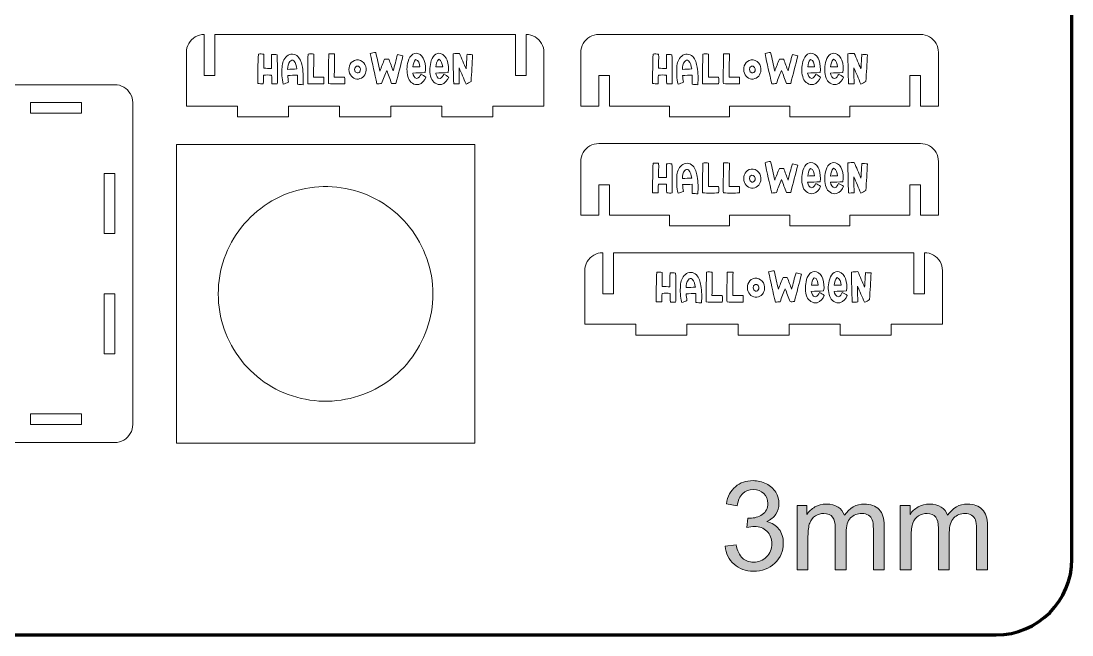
# Model space of a CAD drawing. Header units: centimetres. Extents: x 3.2 to 56.2, y -80.4 to -3.5.
# Drawn here: x 26.82 to 56.21, y -40.98 to -23.83 of the extents above; entities that cross this region are included whole.
import ezdxf

# ---------------------------------------------------------------- set-up
doc = ezdxf.new("R2010")
doc.units = ezdxf.units.CM
doc.header["$MEASUREMENT"] = 0

msp = doc.modelspace()

# ---------------------------------------------------------------- hatches: boundary and pattern name
at = {"true_color": 0x231f20}
h = msp.add_hatch(color=250, dxfattribs=at)
edge = h.paths.add_edge_path()
edge.add_spline(control_points=[(46.512, -38.504), (46.512, -38.504), (46.817, -38.463), (46.817, -38.463), (46.852, -38.636), (46.911, -38.761), (46.994, -38.837), (47.078, -38.913), (47.181, -38.951), (47.302, -38.951), (47.447, -38.951), (47.569, -38.901), (47.667, -38.802), (47.765, -38.703), (47.814, -38.58), (47.814, -38.433), (47.814, -38.294), (47.768, -38.178), (47.676, -38.087), (47.585, -37.996), (47.469, -37.951), (47.328, -37.951), (47.27, -37.951), (47.199, -37.962), (47.113, -37.985), (47.113, -37.985), (47.147, -37.718), (47.147, -37.718), (47.167, -37.721), (47.184, -37.722), (47.196, -37.722), (47.326, -37.722), (47.443, -37.688), (47.547, -37.62), (47.651, -37.553), (47.703, -37.449), (47.703, -37.308), (47.703, -37.197), (47.665, -37.105), (47.589, -37.031), (47.514, -36.958), (47.416, -36.922), (47.297, -36.922), (47.178, -36.922), (47.079, -36.959), (47, -37.034), (46.921, -37.109), (46.87, -37.222), (46.848, -37.372), (46.848, -37.372), (46.543, -37.317), (46.543, -37.317), (46.58, -37.112), (46.665, -36.954), (46.797, -36.841), (46.928, -36.728), (47.093, -36.672), (47.289, -36.672), (47.424, -36.672), (47.549, -36.701), (47.663, -36.76), (47.777, -36.817), (47.864, -36.896), (47.924, -36.996), (47.985, -37.097), (48.015, -37.203), (48.015, -37.315), (48.015, -37.422), (47.986, -37.519), (47.929, -37.607), (47.871, -37.695), (47.786, -37.764), (47.673, -37.816), (47.82, -37.85), (47.933, -37.92), (48.015, -38.027), (48.095, -38.133), (48.136, -38.267), (48.136, -38.427), (48.136, -38.643), (48.057, -38.827), (47.899, -38.978), (47.741, -39.129), (47.541, -39.204), (47.3, -39.204), (47.083, -39.204), (46.902, -39.139), (46.758, -39.009), (46.614, -38.879), (46.532, -38.711), (46.512, -38.504), (46.512, -38.504), (46.512, -38.504), (46.512, -38.504)], knot_values=[0, 0, 0, 0, 1, 1, 1, 2, 2, 2, 3, 3, 3, 4, 4, 4, 5, 5, 5, 6, 6, 6, 7, 7, 7, 8, 8, 8, 9, 9, 9, 10, 10, 10, 11, 11, 11, 12, 12, 12, 13, 13, 13, 14, 14, 14, 15, 15, 15, 16, 16, 16, 17, 17, 17, 18, 18, 18, 19, 19, 19, 20, 20, 20, 21, 21, 21, 22, 22, 22, 23, 23, 23, 24, 24, 24, 25, 25, 25, 26, 26, 26, 27, 27, 27, 28, 28, 28, 29, 29, 29, 30, 30, 30, 31, 31, 31, 31], degree=3, periodic=1)
edge = h.paths.add_edge_path()
edge.add_spline(control_points=[(48.521, -39.162), (48.521, -39.162), (48.521, -37.365), (48.521, -37.365), (48.521, -37.365), (48.794, -37.365), (48.794, -37.365), (48.794, -37.365), (48.794, -37.619), (48.794, -37.619), (48.85, -37.531), (48.925, -37.46), (49.019, -37.407), (49.112, -37.353), (49.219, -37.327), (49.338, -37.327), (49.471, -37.327), (49.58, -37.355), (49.665, -37.409), (49.75, -37.465), (49.81, -37.542), (49.844, -37.641), (49.987, -37.431), (50.173, -37.327), (50.401, -37.327), (50.58, -37.327), (50.718, -37.376), (50.814, -37.475), (50.91, -37.573), (50.959, -37.725), (50.959, -37.93), (50.959, -37.93), (50.959, -39.162), (50.959, -39.162), (50.959, -39.162), (50.654, -39.162), (50.654, -39.162), (50.654, -39.162), (50.654, -38.031), (50.654, -38.031), (50.654, -37.91), (50.644, -37.822), (50.624, -37.768), (50.604, -37.715), (50.568, -37.672), (50.516, -37.639), (50.464, -37.606), (50.403, -37.59), (50.333, -37.59), (50.206, -37.59), (50.101, -37.632), (50.017, -37.716), (49.934, -37.8), (49.892, -37.935), (49.892, -38.119), (49.892, -38.119), (49.892, -39.162), (49.892, -39.162), (49.892, -39.162), (49.587, -39.162), (49.587, -39.162), (49.587, -39.162), (49.587, -37.996), (49.587, -37.996), (49.587, -37.861), (49.563, -37.759), (49.513, -37.692), (49.463, -37.624), (49.382, -37.59), (49.269, -37.59), (49.184, -37.59), (49.105, -37.613), (49.032, -37.658), (48.959, -37.703), (48.907, -37.768), (48.874, -37.856), (48.842, -37.942), (48.826, -38.067), (48.826, -38.231), (48.826, -38.231), (48.826, -39.162), (48.826, -39.162), (48.826, -39.162), (48.521, -39.162), (48.521, -39.162), (48.521, -39.162), (48.521, -39.162), (48.521, -39.162)], knot_values=[0, 0, 0, 0, 1, 1, 1, 2, 2, 2, 3, 3, 3, 4, 4, 4, 5, 5, 5, 6, 6, 6, 7, 7, 7, 8, 8, 8, 9, 9, 9, 10, 10, 10, 11, 11, 11, 12, 12, 12, 13, 13, 13, 14, 14, 14, 15, 15, 15, 16, 16, 16, 17, 17, 17, 18, 18, 18, 19, 19, 19, 20, 20, 20, 21, 21, 21, 22, 22, 22, 23, 23, 23, 24, 24, 24, 25, 25, 25, 26, 26, 26, 27, 27, 27, 28, 28, 28, 29, 29, 29, 29], degree=3, periodic=1)
edge = h.paths.add_edge_path()
edge.add_spline(control_points=[(51.405, -39.162), (51.405, -39.162), (51.405, -37.365), (51.405, -37.365), (51.405, -37.365), (51.679, -37.365), (51.679, -37.365), (51.679, -37.365), (51.679, -37.619), (51.679, -37.619), (51.735, -37.531), (51.81, -37.46), (51.903, -37.407), (51.997, -37.353), (52.103, -37.327), (52.223, -37.327), (52.355, -37.327), (52.464, -37.355), (52.549, -37.409), (52.634, -37.465), (52.694, -37.542), (52.729, -37.641), (52.872, -37.431), (53.057, -37.327), (53.286, -37.327), (53.465, -37.327), (53.602, -37.376), (53.698, -37.475), (53.795, -37.573), (53.843, -37.725), (53.843, -37.93), (53.843, -37.93), (53.843, -39.162), (53.843, -39.162), (53.843, -39.162), (53.538, -39.162), (53.538, -39.162), (53.538, -39.162), (53.538, -38.031), (53.538, -38.031), (53.538, -37.91), (53.528, -37.822), (53.508, -37.768), (53.489, -37.715), (53.453, -37.672), (53.4, -37.639), (53.349, -37.606), (53.287, -37.59), (53.218, -37.59), (53.091, -37.59), (52.986, -37.632), (52.902, -37.716), (52.818, -37.8), (52.777, -37.935), (52.777, -38.119), (52.777, -38.119), (52.777, -39.162), (52.777, -39.162), (52.777, -39.162), (52.472, -39.162), (52.472, -39.162), (52.472, -39.162), (52.472, -37.996), (52.472, -37.996), (52.472, -37.861), (52.447, -37.759), (52.397, -37.692), (52.348, -37.624), (52.266, -37.59), (52.154, -37.59), (52.068, -37.59), (51.989, -37.613), (51.917, -37.658), (51.844, -37.703), (51.791, -37.768), (51.759, -37.856), (51.726, -37.942), (51.71, -38.067), (51.71, -38.231), (51.71, -38.231), (51.71, -39.162), (51.71, -39.162), (51.71, -39.162), (51.405, -39.162), (51.405, -39.162)], knot_values=[0, 0, 0, 0, 1, 1, 1, 2, 2, 2, 3, 3, 3, 4, 4, 4, 5, 5, 5, 6, 6, 6, 7, 7, 7, 8, 8, 8, 9, 9, 9, 10, 10, 10, 11, 11, 11, 12, 12, 12, 13, 13, 13, 14, 14, 14, 15, 15, 15, 16, 16, 16, 17, 17, 17, 18, 18, 18, 19, 19, 19, 20, 20, 20, 21, 21, 21, 22, 22, 22, 23, 23, 23, 24, 24, 24, 25, 25, 25, 26, 26, 26, 27, 27, 27, 28, 28, 28, 28], degree=3, periodic=1)

# ---------------------------------------------------------------- linework, layer by layer
at = {"color": 250, "lineweight": 18, "true_color": 0x231f20}
for points in [[(41.073, -24.219), (41.135, -24.24), (41.194, -24.269), (41.248, -24.306), (41.297, -24.349), (41.34, -24.398), (41.377, -24.452), (41.406, -24.511), (41.427, -24.573), (41.439, -24.637), (41.444, -24.702), (41.444, -26.202), (40.015, -26.202), (40.015, -26.502), (38.587, -26.502), (38.587, -26.202), (37.158, -26.202), (37.158, -26.502), (35.729, -26.502), (35.729, -26.202), (34.301, -26.202), (34.301, -26.502), (32.872, -26.502), (32.872, -26.202), (31.444, -26.202), (31.444, -24.702), (31.448, -24.637), (31.461, -24.573), (31.482, -24.511), (31.511, -24.452), (31.547, -24.398), (31.59, -24.349), (31.639, -24.306), (31.694, -24.269), (31.752, -24.24), (31.814, -24.219), (31.878, -24.207), (31.944, -24.202), (31.944, -25.352), (32.244, -25.352), (32.244, -24.202), (40.644, -24.202), (40.644, -25.352), (40.944, -25.352), (40.944, -24.202), (41.009, -24.207), (41.073, -24.219)], [(42.669, -24.306), (42.62, -24.349), (42.577, -24.398), (42.541, -24.452), (42.512, -24.511), (42.491, -24.573), (42.478, -24.637), (42.474, -24.702), (42.474, -26.202), (42.974, -26.202), (42.974, -25.352), (43.274, -25.352), (43.274, -26.202), (44.954, -26.202), (44.954, -26.502), (46.634, -26.502), (46.634, -26.202), (48.314, -26.202), (48.314, -26.502), (49.994, -26.502), (49.994, -26.202), (51.674, -26.202), (51.674, -25.352), (51.974, -25.352), (51.974, -26.202), (52.474, -26.202), (52.474, -24.702), (52.469, -24.637), (52.457, -24.573), (52.436, -24.511), (52.407, -24.452), (52.37, -24.398), (52.327, -24.349), (52.278, -24.306), (52.224, -24.269), (52.165, -24.24), (52.103, -24.219), (52.039, -24.207), (51.974, -24.202), (42.974, -24.202), (42.908, -24.207), (42.844, -24.219), (42.782, -24.24), (42.724, -24.269), (42.669, -24.306)], [(29.944, -35.107), (29.944, -26.107), (29.939, -26.041), (29.927, -25.977), (29.906, -25.915), (29.877, -25.857), (29.84, -25.802), (29.797, -25.753), (29.748, -25.71), (29.694, -25.673), (29.635, -25.645), (29.573, -25.624), (29.509, -25.611), (29.444, -25.607), (20.444, -25.607)], [(27.087, -26.107), (28.515, -26.107), (28.515, -26.406), (27.087, -26.406), (27.087, -26.107), (27.087, -26.107)], [(31.166, -35.622), (39.506, -35.622), (39.506, -27.282), (31.166, -27.282), (31.166, -35.622), (31.166, -35.622)], [(42.669, -27.356), (42.62, -27.399), (42.577, -27.448), (42.541, -27.502), (42.512, -27.561), (42.491, -27.623), (42.478, -27.687), (42.474, -27.752), (42.474, -29.252), (42.974, -29.252), (42.974, -28.402), (43.274, -28.402), (43.274, -29.252), (44.954, -29.252), (44.954, -29.552), (46.634, -29.552), (46.634, -29.252), (48.314, -29.252), (48.314, -29.552), (49.994, -29.552), (49.994, -29.252), (51.674, -29.252), (51.674, -28.402), (51.974, -28.402), (51.974, -29.252), (52.474, -29.252), (52.474, -27.752), (52.469, -27.687), (52.457, -27.623), (52.436, -27.561), (52.407, -27.502), (52.37, -27.448), (52.327, -27.399), (52.278, -27.356), (52.224, -27.319), (52.165, -27.29), (52.103, -27.269), (52.039, -27.257), (51.974, -27.252), (42.974, -27.252), (42.908, -27.257), (42.844, -27.269), (42.782, -27.29), (42.724, -27.319), (42.669, -27.356)], [(29.144, -29.766), (29.444, -29.766), (29.444, -28.087), (29.144, -28.087), (29.144, -29.766), (29.144, -29.766)], [(35.775, -34.42), (35.65, -34.436), (35.525, -34.447), (35.399, -34.452), (35.273, -34.452), (35.148, -34.447), (35.023, -34.436), (34.898, -34.42), (34.774, -34.399), (34.651, -34.373), (34.53, -34.342), (34.409, -34.306), (34.291, -34.264), (34.174, -34.218), (34.059, -34.167), (33.946, -34.111), (33.836, -34.05), (33.729, -33.985), (33.624, -33.916), (33.523, -33.842), (33.424, -33.764), (33.329, -33.682), (33.237, -33.596), (33.149, -33.506), (33.065, -33.413), (32.985, -33.316), (32.909, -33.216), (32.838, -33.113), (32.77, -33.007), (32.707, -32.898), (32.649, -32.786), (32.596, -32.673), (32.547, -32.557), (32.503, -32.439), (32.464, -32.32), (32.431, -32.199), (32.402, -32.076), (32.378, -31.953), (32.36, -31.828), (32.347, -31.703), (32.339, -31.578), (32.336, -31.452), (32.339, -31.327), (32.347, -31.201), (32.36, -31.076), (32.378, -30.952), (32.402, -30.829), (32.431, -30.706), (32.464, -30.585), (32.503, -30.466), (32.547, -30.348), (32.596, -30.232), (32.649, -30.119), (32.707, -30.007), (32.77, -29.898), (32.838, -29.792), (32.909, -29.689), (32.985, -29.589), (33.065, -29.492), (33.149, -29.399), (33.237, -29.309), (33.329, -29.223), (33.424, -29.141), (33.523, -29.063), (33.624, -28.989), (33.729, -28.919), (33.836, -28.854), (33.946, -28.794), (34.059, -28.738), (34.174, -28.687), (34.291, -28.641), (34.409, -28.599), (34.53, -28.563), (34.651, -28.532), (34.774, -28.506), (34.898, -28.485), (35.023, -28.469), (35.148, -28.458), (35.273, -28.453), (35.399, -28.453), (35.525, -28.458), (35.65, -28.469), (35.775, -28.485), (35.898, -28.506), (36.021, -28.532), (36.143, -28.563), (36.263, -28.599), (36.382, -28.641), (36.499, -28.687), (36.614, -28.738), (36.726, -28.794), (36.836, -28.854), (36.944, -28.919), (37.048, -28.989), (37.15, -29.063), (37.249, -29.141), (37.344, -29.223), (37.435, -29.309), (37.523, -29.399), (37.607, -29.492), (37.687, -29.589), (37.763, -29.689), (37.835, -29.792), (37.902, -29.898), (37.965, -30.007), (38.023, -30.119), (38.077, -30.232), (38.126, -30.348), (38.169, -30.466), (38.208, -30.585), (38.242, -30.706), (38.271, -30.829), (38.294, -30.952), (38.313, -31.076), (38.326, -31.201), (38.334, -31.327), (38.336, -31.452), (38.334, -31.578), (38.326, -31.703), (38.313, -31.828), (38.294, -31.953), (38.271, -32.076), (38.242, -32.199), (38.208, -32.32), (38.169, -32.439), (38.126, -32.557), (38.077, -32.673), (38.023, -32.786), (37.965, -32.898), (37.902, -33.007), (37.835, -33.113), (37.763, -33.216), (37.687, -33.316), (37.607, -33.413), (37.523, -33.506), (37.435, -33.596), (37.344, -33.682), (37.249, -33.764), (37.15, -33.842), (37.048, -33.916), (36.944, -33.985), (36.836, -34.05), (36.726, -34.111), (36.614, -34.167), (36.499, -34.218), (36.382, -34.264), (36.263, -34.306), (36.143, -34.342), (36.021, -34.373), (35.898, -34.399), (35.775, -34.42)], [(52.214, -30.319), (52.276, -30.34), (52.335, -30.369), (52.389, -30.406), (52.438, -30.449), (52.481, -30.498), (52.518, -30.552), (52.546, -30.611), (52.568, -30.673), (52.58, -30.737), (52.585, -30.802), (52.585, -32.302), (51.156, -32.302), (51.156, -32.602), (49.727, -32.602), (49.727, -32.302), (48.299, -32.302), (48.299, -32.602), (46.87, -32.602), (46.87, -32.302), (45.442, -32.302), (45.442, -32.602), (44.013, -32.602), (44.013, -32.302), (42.585, -32.302), (42.585, -30.802), (42.589, -30.737), (42.602, -30.673), (42.623, -30.611), (42.652, -30.552), (42.688, -30.498), (42.731, -30.449), (42.78, -30.406), (42.835, -30.369), (42.893, -30.34), (42.955, -30.319), (43.019, -30.307), (43.085, -30.302), (43.085, -31.452), (43.385, -31.452), (43.385, -30.302), (51.785, -30.302), (51.785, -31.452), (52.085, -31.452), (52.085, -30.302), (52.15, -30.307), (52.214, -30.319)], [(29.444, -31.447), (29.144, -31.447), (29.144, -33.127), (29.444, -33.127), (29.444, -31.447), (29.444, -31.447)], [(27.087, -34.806), (28.515, -34.806), (28.515, -35.107), (27.087, -35.107), (27.087, -34.806), (27.087, -34.806)], [(20.444, -35.606), (29.444, -35.606), (29.509, -35.602), (29.573, -35.589), (29.635, -35.568), (29.694, -35.54), (29.748, -35.503), (29.797, -35.46), (29.84, -35.411), (29.877, -35.357), (29.906, -35.298), (29.927, -35.236), (29.939, -35.172), (29.944, -35.107), (29.944, -35.107)]]:
    msp.add_lwpolyline(points, dxfattribs=at)
at = {"color": 240, "lineweight": 211, "true_color": 0xed1c24}
msp.add_open_spline([(5.311, -3.498), (5.311, -3.498), (54.087, -3.498), (54.087, -3.498), (55.253, -3.498), (56.207, -4.452), (56.207, -5.618), (56.207, -5.618), (56.207, -38.865), (56.207, -38.865), (56.207, -40.031), (55.253, -40.985), (54.087, -40.985), (54.087, -40.985), (5.311, -40.985), (5.311, -40.985), (4.145, -40.985), (3.191, -40.031), (3.191, -38.865), (3.191, -38.865), (3.191, -5.618), (3.191, -5.618), (3.191, -4.452), (4.145, -3.498), (5.311, -3.498)], degree=3, knots=[0, 0, 0, 0, 1, 1, 1, 2, 2, 2, 3, 3, 3, 4, 4, 4, 5, 5, 5, 6, 6, 6, 7, 7, 7, 8, 8, 8, 8], dxfattribs=at)
at = {"color": 140, "lineweight": 18, "true_color": 0x00adef}
for points, knots in [([(33.458, -24.749), (33.509, -24.746), (33.56, -24.749), (33.611, -24.751), (33.612, -24.883), (33.609, -25.015), (33.608, -25.148), (33.681, -25.149), (33.754, -25.151), (33.826, -25.153), (33.827, -25.024), (33.824, -24.895), (33.828, -24.766), (33.88, -24.765), (33.932, -24.758), (33.983, -24.77), (33.992, -24.997), (33.985, -25.226), (33.991, -25.454), (33.991, -25.496), (33.995, -25.54), (33.984, -25.581), (33.935, -25.586), (33.885, -25.583), (33.836, -25.582), (33.828, -25.501), (33.833, -25.419), (33.829, -25.338), (33.754, -25.335), (33.678, -25.334), (33.603, -25.338), (33.6, -25.418), (33.601, -25.498), (33.596, -25.578), (33.544, -25.579), (33.491, -25.578), (33.439, -25.574), (33.445, -25.299), (33.44, -25.023), (33.458, -24.749), (33.458, -24.749), (33.458, -24.749), (33.458, -24.749)], [0, 0, 0, 0, 1, 1, 1, 2, 2, 2, 3, 3, 3, 4, 4, 4, 5, 5, 5, 6, 6, 6, 7, 7, 7, 8, 8, 8, 9, 9, 9, 10, 10, 10, 11, 11, 11, 12, 12, 12, 13, 13, 13, 14, 14, 14, 14]), ([(34.256, -24.81), (34.34, -24.732), (34.486, -24.734), (34.563, -24.82), (34.639, -24.902), (34.671, -25.012), (34.69, -25.12), (34.715, -25.28), (34.719, -25.445), (34.706, -25.607), (34.654, -25.603), (34.602, -25.599), (34.551, -25.595), (34.551, -25.51), (34.554, -25.426), (34.55, -25.341), (34.46, -25.343), (34.369, -25.347), (34.279, -25.348), (34.284, -25.412), (34.292, -25.476), (34.302, -25.54), (34.253, -25.559), (34.204, -25.577), (34.154, -25.591), (34.112, -25.437), (34.11, -25.275), (34.119, -25.117), (34.126, -25.003), (34.163, -24.883), (34.256, -24.81), (34.256, -24.81), (34.256, -24.81), (34.256, -24.81)], [0, 0, 0, 0, 1, 1, 1, 2, 2, 2, 3, 3, 3, 4, 4, 4, 5, 5, 5, 6, 6, 6, 7, 7, 7, 8, 8, 8, 9, 9, 9, 10, 10, 10, 11, 11, 11, 11]), ([(34.34, -24.956), (34.286, -25.016), (34.279, -25.101), (34.274, -25.178), (34.362, -25.174), (34.45, -25.171), (34.537, -25.166), (34.519, -25.087), (34.508, -24.998), (34.446, -24.94), (34.414, -24.91), (34.364, -24.925), (34.34, -24.956), (34.34, -24.956), (34.34, -24.956), (34.34, -24.956)], [0, 0, 0, 0, 1, 1, 1, 2, 2, 2, 3, 3, 3, 4, 4, 4, 5, 5, 5, 5]), ([(34.848, -24.749), (34.898, -24.733), (34.956, -24.74), (35.007, -24.75), (35.009, -24.966), (35.002, -25.182), (35, -25.398), (35.096, -25.4), (35.193, -25.397), (35.289, -25.4), (35.292, -25.461), (35.292, -25.521), (35.289, -25.582), (35.138, -25.582), (34.986, -25.594), (34.836, -25.578), (34.836, -25.302), (34.839, -25.025), (34.848, -24.749), (34.848, -24.749), (34.848, -24.749), (34.848, -24.749)], [0, 0, 0, 0, 1, 1, 1, 2, 2, 2, 3, 3, 3, 4, 4, 4, 5, 5, 5, 6, 6, 6, 7, 7, 7, 7]), ([(35.428, -24.742), (35.481, -24.741), (35.535, -24.742), (35.588, -24.746), (35.588, -24.964), (35.581, -25.181), (35.581, -25.399), (35.677, -25.399), (35.773, -25.398), (35.869, -25.399), (35.873, -25.46), (35.872, -25.52), (35.871, -25.581), (35.721, -25.582), (35.57, -25.595), (35.421, -25.577), (35.411, -25.55), (35.415, -25.52), (35.415, -25.491), (35.42, -25.241), (35.419, -24.991), (35.428, -24.742), (35.428, -24.742), (35.428, -24.742), (35.428, -24.742)], [0, 0, 0, 0, 1, 1, 1, 2, 2, 2, 3, 3, 3, 4, 4, 4, 5, 5, 5, 6, 6, 6, 7, 7, 7, 8, 8, 8, 8]), ([(36.143, -24.93), (36.295, -24.862), (36.463, -25.001), (36.469, -25.156), (36.486, -25.275), (36.416, -25.402), (36.299, -25.438), (36.181, -25.482), (36.054, -25.398), (36.01, -25.288), (35.956, -25.16), (36.006, -24.982), (36.143, -24.93), (36.143, -24.93), (36.143, -24.93), (36.143, -24.93)], [0, 0, 0, 0, 1, 1, 1, 2, 2, 2, 3, 3, 3, 4, 4, 4, 5, 5, 5, 5]), ([(36.585, -24.736), (36.635, -24.725), (36.689, -24.697), (36.74, -24.707), (36.783, -24.878), (36.817, -25.052), (36.857, -25.224), (36.9, -25.114), (36.941, -25.003), (36.987, -24.894), (37.027, -24.894), (37.067, -24.894), (37.107, -24.895), (37.15, -25.003), (37.185, -25.114), (37.228, -25.222), (37.269, -25.07), (37.306, -24.916), (37.35, -24.765), (37.401, -24.776), (37.45, -24.79), (37.5, -24.804), (37.442, -25.061), (37.368, -25.314), (37.303, -25.569), (37.263, -25.57), (37.223, -25.571), (37.183, -25.57), (37.135, -25.45), (37.094, -25.327), (37.046, -25.207), (36.994, -25.327), (36.951, -25.45), (36.903, -25.572), (36.859, -25.578), (36.816, -25.582), (36.772, -25.584), (36.709, -25.301), (36.645, -25.019), (36.585, -24.736)], [0, 0, 0, 0, 1, 1, 1, 2, 2, 2, 3, 3, 3, 4, 4, 4, 5, 5, 5, 6, 6, 6, 7, 7, 7, 8, 8, 8, 9, 9, 9, 10, 10, 10, 11, 11, 11, 12, 12, 12, 13, 13, 13, 13]), ([(37.737, -24.787), (37.784, -24.74), (37.855, -24.717), (37.919, -24.737), (38.007, -24.764), (38.069, -24.845), (38.096, -24.93), (38.131, -25.038), (38.145, -25.155), (38.123, -25.268), (38.008, -25.281), (37.892, -25.275), (37.776, -25.283), (37.79, -25.347), (37.816, -25.426), (37.891, -25.438), (37.949, -25.423), (37.976, -25.363), (38.006, -25.317), (38.051, -25.342), (38.1, -25.363), (38.14, -25.397), (38.107, -25.489), (38.035, -25.57), (37.941, -25.6), (37.821, -25.627), (37.698, -25.542), (37.655, -25.432), (37.604, -25.3), (37.604, -25.154), (37.631, -25.017), (37.647, -24.934), (37.674, -24.847), (37.737, -24.787), (37.737, -24.787), (37.737, -24.787), (37.737, -24.787)], [0, 0, 0, 0, 1, 1, 1, 2, 2, 2, 3, 3, 3, 4, 4, 4, 5, 5, 5, 6, 6, 6, 7, 7, 7, 8, 8, 8, 9, 9, 9, 10, 10, 10, 11, 11, 11, 12, 12, 12, 12]), ([(37.854, -24.902), (37.797, -24.955), (37.794, -25.038), (37.779, -25.109), (37.843, -25.108), (37.908, -25.106), (37.972, -25.105), (37.957, -25.032), (37.948, -24.909), (37.854, -24.902), (37.854, -24.902), (37.854, -24.902), (37.854, -24.902)], [0, 0, 0, 0, 1, 1, 1, 2, 2, 2, 3, 3, 3, 4, 4, 4, 4]), ([(38.382, -24.783), (38.427, -24.741), (38.493, -24.718), (38.554, -24.736), (38.642, -24.76), (38.705, -24.84), (38.734, -24.924), (38.771, -25.034), (38.784, -25.153), (38.764, -25.268), (38.649, -25.28), (38.533, -25.277), (38.417, -25.282), (38.428, -25.349), (38.46, -25.433), (38.539, -25.438), (38.591, -25.415), (38.616, -25.363), (38.644, -25.317), (38.691, -25.341), (38.738, -25.366), (38.783, -25.394), (38.745, -25.485), (38.677, -25.572), (38.579, -25.6), (38.456, -25.626), (38.331, -25.537), (38.291, -25.423), (38.241, -25.284), (38.245, -25.131), (38.277, -24.988), (38.294, -24.913), (38.322, -24.835), (38.382, -24.783), (38.382, -24.783), (38.382, -24.783), (38.382, -24.783)], [0, 0, 0, 0, 1, 1, 1, 2, 2, 2, 3, 3, 3, 4, 4, 4, 5, 5, 5, 6, 6, 6, 7, 7, 7, 8, 8, 8, 9, 9, 9, 10, 10, 10, 11, 11, 11, 12, 12, 12, 12]), ([(38.419, -25.109), (38.483, -25.108), (38.547, -25.106), (38.611, -25.105), (38.6, -25.024), (38.583, -24.93), (38.501, -24.891), (38.444, -24.949), (38.43, -25.031), (38.419, -25.109), (38.419, -25.109), (38.419, -25.109), (38.419, -25.109)], [0, 0, 0, 0, 1, 1, 1, 2, 2, 2, 3, 3, 3, 4, 4, 4, 4]), ([(38.904, -24.742), (38.962, -24.736), (39.02, -24.733), (39.078, -24.731), (39.145, -24.874), (39.203, -25.021), (39.266, -25.165), (39.277, -25.03), (39.281, -24.893), (39.293, -24.758), (39.345, -24.76), (39.397, -24.764), (39.449, -24.769), (39.435, -25.017), (39.426, -25.266), (39.403, -25.513), (39.358, -25.54), (39.313, -25.567), (39.265, -25.588), (39.198, -25.437), (39.137, -25.283), (39.068, -25.133), (39.066, -25.282), (39.076, -25.43), (39.076, -25.579), (39.024, -25.583), (38.972, -25.584), (38.92, -25.583), (38.911, -25.303), (38.902, -25.022), (38.904, -24.742), (38.904, -24.742), (38.904, -24.742), (38.904, -24.742)], [0, 0, 0, 0, 1, 1, 1, 2, 2, 2, 3, 3, 3, 4, 4, 4, 5, 5, 5, 6, 6, 6, 7, 7, 7, 8, 8, 8, 9, 9, 9, 10, 10, 10, 11, 11, 11, 11]), ([(44.497, -24.749), (44.548, -24.746), (44.599, -24.749), (44.65, -24.751), (44.652, -24.883), (44.649, -25.015), (44.648, -25.148), (44.72, -25.149), (44.793, -25.151), (44.866, -25.153), (44.867, -25.024), (44.863, -24.895), (44.868, -24.766), (44.919, -24.765), (44.972, -24.758), (45.022, -24.77), (45.031, -24.997), (45.025, -25.226), (45.031, -25.454), (45.03, -25.496), (45.035, -25.54), (45.024, -25.581), (44.974, -25.586), (44.925, -25.583), (44.875, -25.582), (44.867, -25.501), (44.872, -25.419), (44.868, -25.338), (44.793, -25.335), (44.717, -25.334), (44.642, -25.338), (44.639, -25.418), (44.64, -25.498), (44.636, -25.578), (44.583, -25.579), (44.53, -25.578), (44.478, -25.574), (44.484, -25.299), (44.479, -25.023), (44.497, -24.749), (44.497, -24.749), (44.497, -24.749), (44.497, -24.749)], [0, 0, 0, 0, 1, 1, 1, 2, 2, 2, 3, 3, 3, 4, 4, 4, 5, 5, 5, 6, 6, 6, 7, 7, 7, 8, 8, 8, 9, 9, 9, 10, 10, 10, 11, 11, 11, 12, 12, 12, 13, 13, 13, 14, 14, 14, 14]), ([(45.295, -24.81), (45.379, -24.732), (45.525, -24.734), (45.603, -24.82), (45.678, -24.902), (45.71, -25.012), (45.729, -25.12), (45.754, -25.28), (45.759, -25.445), (45.745, -25.607), (45.693, -25.603), (45.642, -25.599), (45.59, -25.595), (45.59, -25.51), (45.594, -25.426), (45.589, -25.341), (45.499, -25.343), (45.408, -25.347), (45.318, -25.348), (45.323, -25.412), (45.332, -25.476), (45.341, -25.54), (45.292, -25.559), (45.244, -25.577), (45.193, -25.591), (45.151, -25.437), (45.15, -25.275), (45.159, -25.117), (45.165, -25.003), (45.203, -24.883), (45.295, -24.81), (45.295, -24.81), (45.295, -24.81), (45.295, -24.81)], [0, 0, 0, 0, 1, 1, 1, 2, 2, 2, 3, 3, 3, 4, 4, 4, 5, 5, 5, 6, 6, 6, 7, 7, 7, 8, 8, 8, 9, 9, 9, 10, 10, 10, 11, 11, 11, 11]), ([(45.379, -24.956), (45.326, -25.016), (45.318, -25.101), (45.314, -25.178), (45.401, -25.174), (45.489, -25.171), (45.576, -25.166), (45.559, -25.087), (45.547, -24.998), (45.485, -24.94), (45.454, -24.91), (45.404, -24.925), (45.379, -24.956), (45.379, -24.956), (45.379, -24.956), (45.379, -24.956)], [0, 0, 0, 0, 1, 1, 1, 2, 2, 2, 3, 3, 3, 4, 4, 4, 5, 5, 5, 5]), ([(45.887, -24.749), (45.938, -24.733), (45.995, -24.74), (46.046, -24.75), (46.048, -24.966), (46.041, -25.182), (46.04, -25.398), (46.136, -25.4), (46.232, -25.397), (46.328, -25.4), (46.331, -25.461), (46.331, -25.521), (46.328, -25.582), (46.177, -25.582), (46.026, -25.594), (45.875, -25.578), (45.876, -25.302), (45.878, -25.025), (45.887, -24.749), (45.887, -24.749), (45.887, -24.749), (45.887, -24.749)], [0, 0, 0, 0, 1, 1, 1, 2, 2, 2, 3, 3, 3, 4, 4, 4, 5, 5, 5, 6, 6, 6, 7, 7, 7, 7]), ([(46.467, -24.742), (46.52, -24.741), (46.574, -24.742), (46.628, -24.746), (46.628, -24.964), (46.621, -25.181), (46.621, -25.399), (46.716, -25.399), (46.812, -25.398), (46.908, -25.399), (46.912, -25.46), (46.912, -25.52), (46.91, -25.581), (46.76, -25.582), (46.61, -25.595), (46.461, -25.577), (46.45, -25.55), (46.454, -25.52), (46.454, -25.491), (46.459, -25.241), (46.458, -24.991), (46.467, -24.742), (46.467, -24.742), (46.467, -24.742), (46.467, -24.742)], [0, 0, 0, 0, 1, 1, 1, 2, 2, 2, 3, 3, 3, 4, 4, 4, 5, 5, 5, 6, 6, 6, 7, 7, 7, 8, 8, 8, 8]), ([(47.182, -24.93), (47.335, -24.862), (47.502, -25.001), (47.509, -25.156), (47.525, -25.275), (47.455, -25.402), (47.338, -25.438), (47.221, -25.482), (47.093, -25.398), (47.049, -25.288), (46.995, -25.16), (47.045, -24.982), (47.182, -24.93), (47.182, -24.93), (47.182, -24.93), (47.182, -24.93)], [0, 0, 0, 0, 1, 1, 1, 2, 2, 2, 3, 3, 3, 4, 4, 4, 5, 5, 5, 5]), ([(47.624, -24.736), (47.675, -24.725), (47.728, -24.697), (47.779, -24.707), (47.823, -24.878), (47.856, -25.052), (47.896, -25.224), (47.939, -25.114), (47.98, -25.003), (48.026, -24.894), (48.066, -24.894), (48.106, -24.894), (48.146, -24.895), (48.189, -25.003), (48.224, -25.114), (48.267, -25.222), (48.308, -25.07), (48.345, -24.916), (48.39, -24.765), (48.44, -24.776), (48.49, -24.79), (48.539, -24.804), (48.482, -25.061), (48.407, -25.314), (48.342, -25.569), (48.302, -25.57), (48.262, -25.571), (48.222, -25.57), (48.174, -25.45), (48.133, -25.327), (48.086, -25.207), (48.034, -25.327), (47.99, -25.45), (47.943, -25.572), (47.899, -25.578), (47.855, -25.582), (47.811, -25.584), (47.748, -25.301), (47.684, -25.019), (47.624, -24.736)], [0, 0, 0, 0, 1, 1, 1, 2, 2, 2, 3, 3, 3, 4, 4, 4, 5, 5, 5, 6, 6, 6, 7, 7, 7, 8, 8, 8, 9, 9, 9, 10, 10, 10, 11, 11, 11, 12, 12, 12, 13, 13, 13, 13]), ([(48.776, -24.787), (48.823, -24.74), (48.894, -24.717), (48.959, -24.737), (49.046, -24.764), (49.108, -24.845), (49.135, -24.93), (49.17, -25.038), (49.184, -25.155), (49.163, -25.268), (49.047, -25.281), (48.931, -25.275), (48.815, -25.283), (48.829, -25.347), (48.855, -25.426), (48.93, -25.438), (48.989, -25.423), (49.015, -25.363), (49.046, -25.317), (49.091, -25.342), (49.139, -25.363), (49.179, -25.397), (49.146, -25.489), (49.074, -25.57), (48.98, -25.6), (48.86, -25.627), (48.737, -25.542), (48.694, -25.432), (48.644, -25.3), (48.644, -25.154), (48.67, -25.017), (48.686, -24.934), (48.713, -24.847), (48.776, -24.787), (48.776, -24.787), (48.776, -24.787), (48.776, -24.787)], [0, 0, 0, 0, 1, 1, 1, 2, 2, 2, 3, 3, 3, 4, 4, 4, 5, 5, 5, 6, 6, 6, 7, 7, 7, 8, 8, 8, 9, 9, 9, 10, 10, 10, 11, 11, 11, 12, 12, 12, 12]), ([(48.893, -24.902), (48.836, -24.955), (48.833, -25.038), (48.819, -25.109), (48.883, -25.108), (48.947, -25.106), (49.011, -25.105), (48.996, -25.032), (48.988, -24.909), (48.893, -24.902), (48.893, -24.902), (48.893, -24.902), (48.893, -24.902)], [0, 0, 0, 0, 1, 1, 1, 2, 2, 2, 3, 3, 3, 4, 4, 4, 4]), ([(49.421, -24.783), (49.466, -24.741), (49.532, -24.718), (49.593, -24.736), (49.682, -24.76), (49.744, -24.84), (49.773, -24.924), (49.81, -25.034), (49.823, -25.153), (49.803, -25.268), (49.688, -25.28), (49.572, -25.277), (49.456, -25.282), (49.467, -25.349), (49.499, -25.433), (49.579, -25.438), (49.63, -25.415), (49.656, -25.363), (49.683, -25.317), (49.731, -25.341), (49.777, -25.366), (49.822, -25.394), (49.784, -25.485), (49.716, -25.572), (49.618, -25.6), (49.495, -25.626), (49.37, -25.537), (49.33, -25.423), (49.28, -25.284), (49.284, -25.131), (49.316, -24.988), (49.333, -24.913), (49.362, -24.835), (49.421, -24.783), (49.421, -24.783), (49.421, -24.783), (49.421, -24.783)], [0, 0, 0, 0, 1, 1, 1, 2, 2, 2, 3, 3, 3, 4, 4, 4, 5, 5, 5, 6, 6, 6, 7, 7, 7, 8, 8, 8, 9, 9, 9, 10, 10, 10, 11, 11, 11, 12, 12, 12, 12]), ([(49.458, -25.109), (49.522, -25.108), (49.586, -25.106), (49.65, -25.105), (49.639, -25.024), (49.623, -24.93), (49.54, -24.891), (49.483, -24.949), (49.47, -25.031), (49.458, -25.109), (49.458, -25.109), (49.458, -25.109), (49.458, -25.109)], [0, 0, 0, 0, 1, 1, 1, 2, 2, 2, 3, 3, 3, 4, 4, 4, 4]), ([(49.943, -24.742), (50.001, -24.736), (50.059, -24.733), (50.117, -24.731), (50.184, -24.874), (50.242, -25.021), (50.305, -25.165), (50.316, -25.03), (50.32, -24.893), (50.333, -24.758), (50.384, -24.76), (50.436, -24.764), (50.488, -24.769), (50.474, -25.017), (50.465, -25.266), (50.442, -25.513), (50.397, -25.54), (50.352, -25.567), (50.305, -25.588), (50.237, -25.437), (50.176, -25.283), (50.107, -25.133), (50.106, -25.282), (50.115, -25.43), (50.115, -25.579), (50.063, -25.583), (50.011, -25.584), (49.959, -25.583), (49.95, -25.303), (49.941, -25.022), (49.943, -24.742), (49.943, -24.742), (49.943, -24.742), (49.943, -24.742)], [0, 0, 0, 0, 1, 1, 1, 2, 2, 2, 3, 3, 3, 4, 4, 4, 5, 5, 5, 6, 6, 6, 7, 7, 7, 8, 8, 8, 9, 9, 9, 10, 10, 10, 11, 11, 11, 11]), ([(36.206, -25.087), (36.124, -25.116), (36.134, -25.256), (36.217, -25.277), (36.26, -25.291), (36.299, -25.255), (36.307, -25.215), (36.33, -25.154), (36.274, -25.069), (36.206, -25.087), (36.206, -25.087), (36.206, -25.087), (36.206, -25.087)], [0, 0, 0, 0, 1, 1, 1, 2, 2, 2, 3, 3, 3, 4, 4, 4, 4]), ([(47.245, -25.087), (47.163, -25.116), (47.173, -25.256), (47.256, -25.277), (47.299, -25.291), (47.338, -25.255), (47.346, -25.215), (47.369, -25.154), (47.314, -25.069), (47.245, -25.087), (47.245, -25.087), (47.245, -25.087), (47.245, -25.087)], [0, 0, 0, 0, 1, 1, 1, 2, 2, 2, 3, 3, 3, 4, 4, 4, 4]), ([(44.497, -27.799), (44.548, -27.796), (44.599, -27.799), (44.65, -27.801), (44.652, -27.933), (44.649, -28.065), (44.648, -28.198), (44.72, -28.199), (44.793, -28.201), (44.866, -28.203), (44.867, -28.074), (44.863, -27.945), (44.868, -27.816), (44.919, -27.815), (44.972, -27.808), (45.022, -27.82), (45.031, -28.047), (45.025, -28.276), (45.031, -28.504), (45.03, -28.546), (45.035, -28.59), (45.024, -28.631), (44.974, -28.636), (44.925, -28.633), (44.875, -28.632), (44.867, -28.551), (44.872, -28.469), (44.868, -28.388), (44.793, -28.385), (44.717, -28.384), (44.642, -28.388), (44.639, -28.468), (44.64, -28.548), (44.636, -28.628), (44.583, -28.629), (44.53, -28.628), (44.478, -28.624), (44.484, -28.349), (44.479, -28.073), (44.497, -27.799), (44.497, -27.799), (44.497, -27.799), (44.497, -27.799)], [0, 0, 0, 0, 1, 1, 1, 2, 2, 2, 3, 3, 3, 4, 4, 4, 5, 5, 5, 6, 6, 6, 7, 7, 7, 8, 8, 8, 9, 9, 9, 10, 10, 10, 11, 11, 11, 12, 12, 12, 13, 13, 13, 14, 14, 14, 14]), ([(45.295, -27.86), (45.379, -27.782), (45.525, -27.784), (45.603, -27.87), (45.678, -27.952), (45.71, -28.062), (45.729, -28.17), (45.754, -28.33), (45.759, -28.495), (45.745, -28.657), (45.693, -28.653), (45.642, -28.649), (45.59, -28.645), (45.59, -28.56), (45.594, -28.476), (45.589, -28.391), (45.499, -28.393), (45.408, -28.397), (45.318, -28.398), (45.323, -28.462), (45.332, -28.526), (45.341, -28.59), (45.292, -28.609), (45.244, -28.627), (45.193, -28.641), (45.151, -28.487), (45.15, -28.325), (45.159, -28.167), (45.165, -28.053), (45.203, -27.933), (45.295, -27.86), (45.295, -27.86), (45.295, -27.86), (45.295, -27.86)], [0, 0, 0, 0, 1, 1, 1, 2, 2, 2, 3, 3, 3, 4, 4, 4, 5, 5, 5, 6, 6, 6, 7, 7, 7, 8, 8, 8, 9, 9, 9, 10, 10, 10, 11, 11, 11, 11]), ([(45.887, -27.799), (45.938, -27.783), (45.995, -27.79), (46.046, -27.8), (46.048, -28.016), (46.041, -28.232), (46.04, -28.448), (46.136, -28.45), (46.232, -28.447), (46.328, -28.45), (46.331, -28.511), (46.331, -28.571), (46.328, -28.632), (46.177, -28.632), (46.026, -28.644), (45.875, -28.628), (45.876, -28.352), (45.878, -28.075), (45.887, -27.799), (45.887, -27.799), (45.887, -27.799), (45.887, -27.799)], [0, 0, 0, 0, 1, 1, 1, 2, 2, 2, 3, 3, 3, 4, 4, 4, 5, 5, 5, 6, 6, 6, 7, 7, 7, 7]), ([(46.467, -27.792), (46.52, -27.791), (46.574, -27.792), (46.628, -27.796), (46.628, -28.014), (46.621, -28.231), (46.621, -28.449), (46.716, -28.449), (46.812, -28.448), (46.908, -28.449), (46.912, -28.51), (46.912, -28.57), (46.91, -28.631), (46.76, -28.632), (46.61, -28.645), (46.461, -28.627), (46.45, -28.6), (46.454, -28.57), (46.454, -28.541), (46.459, -28.291), (46.458, -28.041), (46.467, -27.792), (46.467, -27.792), (46.467, -27.792), (46.467, -27.792)], [0, 0, 0, 0, 1, 1, 1, 2, 2, 2, 3, 3, 3, 4, 4, 4, 5, 5, 5, 6, 6, 6, 7, 7, 7, 8, 8, 8, 8]), ([(47.182, -27.98), (47.335, -27.912), (47.502, -28.051), (47.509, -28.206), (47.525, -28.325), (47.455, -28.452), (47.338, -28.488), (47.221, -28.532), (47.093, -28.448), (47.049, -28.338), (46.995, -28.21), (47.045, -28.032), (47.182, -27.98), (47.182, -27.98), (47.182, -27.98), (47.182, -27.98)], [0, 0, 0, 0, 1, 1, 1, 2, 2, 2, 3, 3, 3, 4, 4, 4, 5, 5, 5, 5]), ([(47.624, -27.786), (47.675, -27.775), (47.728, -27.747), (47.779, -27.757), (47.823, -27.928), (47.856, -28.102), (47.896, -28.274), (47.939, -28.164), (47.98, -28.053), (48.026, -27.944), (48.066, -27.944), (48.106, -27.944), (48.146, -27.945), (48.189, -28.053), (48.224, -28.164), (48.267, -28.272), (48.308, -28.12), (48.345, -27.966), (48.39, -27.815), (48.44, -27.826), (48.49, -27.84), (48.539, -27.854), (48.482, -28.111), (48.407, -28.364), (48.342, -28.619), (48.302, -28.62), (48.262, -28.621), (48.222, -28.62), (48.174, -28.5), (48.133, -28.377), (48.086, -28.257), (48.034, -28.377), (47.99, -28.5), (47.943, -28.622), (47.899, -28.628), (47.855, -28.632), (47.811, -28.634), (47.748, -28.351), (47.684, -28.069), (47.624, -27.786)], [0, 0, 0, 0, 1, 1, 1, 2, 2, 2, 3, 3, 3, 4, 4, 4, 5, 5, 5, 6, 6, 6, 7, 7, 7, 8, 8, 8, 9, 9, 9, 10, 10, 10, 11, 11, 11, 12, 12, 12, 13, 13, 13, 13]), ([(48.776, -27.837), (48.823, -27.79), (48.894, -27.767), (48.959, -27.787), (49.046, -27.814), (49.108, -27.895), (49.135, -27.98), (49.17, -28.088), (49.184, -28.205), (49.163, -28.318), (49.047, -28.331), (48.931, -28.325), (48.815, -28.333), (48.829, -28.397), (48.855, -28.476), (48.93, -28.488), (48.989, -28.473), (49.015, -28.413), (49.046, -28.367), (49.091, -28.392), (49.139, -28.413), (49.179, -28.447), (49.146, -28.539), (49.074, -28.62), (48.98, -28.65), (48.86, -28.677), (48.737, -28.592), (48.694, -28.482), (48.644, -28.35), (48.644, -28.204), (48.67, -28.067), (48.686, -27.984), (48.713, -27.897), (48.776, -27.837), (48.776, -27.837), (48.776, -27.837), (48.776, -27.837)], [0, 0, 0, 0, 1, 1, 1, 2, 2, 2, 3, 3, 3, 4, 4, 4, 5, 5, 5, 6, 6, 6, 7, 7, 7, 8, 8, 8, 9, 9, 9, 10, 10, 10, 11, 11, 11, 12, 12, 12, 12]), ([(49.421, -27.833), (49.466, -27.791), (49.532, -27.768), (49.593, -27.786), (49.682, -27.81), (49.744, -27.89), (49.773, -27.974), (49.81, -28.084), (49.823, -28.203), (49.803, -28.318), (49.688, -28.33), (49.572, -28.327), (49.456, -28.332), (49.467, -28.399), (49.499, -28.483), (49.579, -28.488), (49.63, -28.465), (49.656, -28.413), (49.683, -28.367), (49.731, -28.391), (49.777, -28.416), (49.822, -28.444), (49.784, -28.535), (49.716, -28.622), (49.618, -28.65), (49.495, -28.676), (49.37, -28.587), (49.33, -28.473), (49.28, -28.334), (49.284, -28.181), (49.316, -28.038), (49.333, -27.963), (49.362, -27.885), (49.421, -27.833), (49.421, -27.833), (49.421, -27.833), (49.421, -27.833)], [0, 0, 0, 0, 1, 1, 1, 2, 2, 2, 3, 3, 3, 4, 4, 4, 5, 5, 5, 6, 6, 6, 7, 7, 7, 8, 8, 8, 9, 9, 9, 10, 10, 10, 11, 11, 11, 12, 12, 12, 12]), ([(49.943, -27.792), (50.001, -27.786), (50.059, -27.783), (50.117, -27.781), (50.184, -27.924), (50.242, -28.071), (50.305, -28.215), (50.316, -28.08), (50.32, -27.943), (50.333, -27.808), (50.384, -27.81), (50.436, -27.814), (50.488, -27.819), (50.474, -28.067), (50.465, -28.316), (50.442, -28.563), (50.397, -28.59), (50.352, -28.617), (50.305, -28.638), (50.237, -28.487), (50.176, -28.333), (50.107, -28.183), (50.106, -28.332), (50.115, -28.48), (50.115, -28.629), (50.063, -28.633), (50.011, -28.634), (49.959, -28.633), (49.95, -28.353), (49.941, -28.072), (49.943, -27.792), (49.943, -27.792), (49.943, -27.792), (49.943, -27.792)], [0, 0, 0, 0, 1, 1, 1, 2, 2, 2, 3, 3, 3, 4, 4, 4, 5, 5, 5, 6, 6, 6, 7, 7, 7, 8, 8, 8, 9, 9, 9, 10, 10, 10, 11, 11, 11, 11]), ([(45.379, -28.006), (45.326, -28.066), (45.318, -28.151), (45.314, -28.228), (45.401, -28.224), (45.489, -28.221), (45.576, -28.216), (45.559, -28.137), (45.547, -28.048), (45.485, -27.99), (45.454, -27.96), (45.404, -27.975), (45.379, -28.006), (45.379, -28.006), (45.379, -28.006), (45.379, -28.006)], [0, 0, 0, 0, 1, 1, 1, 2, 2, 2, 3, 3, 3, 4, 4, 4, 5, 5, 5, 5]), ([(47.245, -28.137), (47.163, -28.166), (47.173, -28.306), (47.256, -28.327), (47.299, -28.341), (47.338, -28.305), (47.346, -28.265), (47.369, -28.204), (47.314, -28.119), (47.245, -28.137), (47.245, -28.137), (47.245, -28.137), (47.245, -28.137)], [0, 0, 0, 0, 1, 1, 1, 2, 2, 2, 3, 3, 3, 4, 4, 4, 4]), ([(48.893, -27.952), (48.836, -28.005), (48.833, -28.088), (48.819, -28.159), (48.883, -28.158), (48.947, -28.156), (49.011, -28.155), (48.996, -28.082), (48.988, -27.959), (48.893, -27.952), (48.893, -27.952), (48.893, -27.952), (48.893, -27.952)], [0, 0, 0, 0, 1, 1, 1, 2, 2, 2, 3, 3, 3, 4, 4, 4, 4]), ([(49.458, -28.159), (49.522, -28.158), (49.586, -28.156), (49.65, -28.155), (49.639, -28.074), (49.623, -27.98), (49.54, -27.941), (49.483, -27.999), (49.47, -28.081), (49.458, -28.159), (49.458, -28.159), (49.458, -28.159), (49.458, -28.159)], [0, 0, 0, 0, 1, 1, 1, 2, 2, 2, 3, 3, 3, 4, 4, 4, 4]), ([(44.599, -30.849), (44.65, -30.846), (44.701, -30.849), (44.752, -30.851), (44.753, -30.983), (44.75, -31.115), (44.749, -31.248), (44.822, -31.249), (44.894, -31.251), (44.967, -31.253), (44.968, -31.124), (44.965, -30.995), (44.969, -30.866), (45.021, -30.865), (45.073, -30.858), (45.124, -30.87), (45.133, -31.097), (45.126, -31.326), (45.132, -31.554), (45.132, -31.596), (45.136, -31.64), (45.125, -31.681), (45.076, -31.686), (45.026, -31.683), (44.977, -31.682), (44.969, -31.601), (44.973, -31.519), (44.97, -31.438), (44.894, -31.435), (44.819, -31.434), (44.744, -31.438), (44.74, -31.518), (44.742, -31.598), (44.737, -31.678), (44.685, -31.679), (44.632, -31.678), (44.579, -31.674), (44.586, -31.399), (44.581, -31.123), (44.599, -30.849), (44.599, -30.849), (44.599, -30.849), (44.599, -30.849)], [0, 0, 0, 0, 1, 1, 1, 2, 2, 2, 3, 3, 3, 4, 4, 4, 5, 5, 5, 6, 6, 6, 7, 7, 7, 8, 8, 8, 9, 9, 9, 10, 10, 10, 11, 11, 11, 12, 12, 12, 13, 13, 13, 14, 14, 14, 14]), ([(45.397, -30.91), (45.48, -30.832), (45.627, -30.834), (45.704, -30.92), (45.78, -31.002), (45.812, -31.112), (45.83, -31.22), (45.856, -31.38), (45.86, -31.545), (45.847, -31.707), (45.795, -31.703), (45.743, -31.699), (45.692, -31.695), (45.692, -31.61), (45.695, -31.526), (45.691, -31.441), (45.6, -31.443), (45.51, -31.447), (45.419, -31.448), (45.425, -31.512), (45.433, -31.576), (45.442, -31.64), (45.394, -31.659), (45.345, -31.677), (45.295, -31.691), (45.253, -31.537), (45.251, -31.375), (45.26, -31.217), (45.267, -31.103), (45.304, -30.983), (45.397, -30.91), (45.397, -30.91), (45.397, -30.91), (45.397, -30.91)], [0, 0, 0, 0, 1, 1, 1, 2, 2, 2, 3, 3, 3, 4, 4, 4, 5, 5, 5, 6, 6, 6, 7, 7, 7, 8, 8, 8, 9, 9, 9, 10, 10, 10, 11, 11, 11, 11]), ([(45.989, -30.849), (46.039, -30.833), (46.096, -30.84), (46.148, -30.85), (46.15, -31.066), (46.143, -31.282), (46.141, -31.498), (46.237, -31.5), (46.334, -31.497), (46.43, -31.5), (46.433, -31.561), (46.432, -31.621), (46.43, -31.682), (46.279, -31.682), (46.127, -31.694), (45.977, -31.678), (45.977, -31.402), (45.98, -31.125), (45.989, -30.849), (45.989, -30.849), (45.989, -30.849), (45.989, -30.849)], [0, 0, 0, 0, 1, 1, 1, 2, 2, 2, 3, 3, 3, 4, 4, 4, 5, 5, 5, 6, 6, 6, 7, 7, 7, 7]), ([(46.569, -30.842), (46.622, -30.841), (46.676, -30.842), (46.729, -30.846), (46.729, -31.064), (46.722, -31.281), (46.722, -31.499), (46.818, -31.499), (46.914, -31.498), (47.009, -31.499), (47.013, -31.56), (47.013, -31.62), (47.011, -31.681), (46.862, -31.682), (46.711, -31.695), (46.562, -31.677), (46.552, -31.65), (46.556, -31.62), (46.556, -31.591), (46.561, -31.341), (46.56, -31.091), (46.569, -30.842), (46.569, -30.842), (46.569, -30.842), (46.569, -30.842)], [0, 0, 0, 0, 1, 1, 1, 2, 2, 2, 3, 3, 3, 4, 4, 4, 5, 5, 5, 6, 6, 6, 7, 7, 7, 8, 8, 8, 8]), ([(47.726, -30.836), (47.776, -30.825), (47.829, -30.797), (47.881, -30.807), (47.924, -30.978), (47.958, -31.152), (47.997, -31.324), (48.041, -31.214), (48.082, -31.103), (48.128, -30.994), (48.167, -30.994), (48.207, -30.994), (48.248, -30.995), (48.291, -31.103), (48.326, -31.214), (48.369, -31.322), (48.41, -31.17), (48.447, -31.016), (48.491, -30.865), (48.542, -30.876), (48.591, -30.89), (48.641, -30.904), (48.583, -31.161), (48.509, -31.414), (48.444, -31.669), (48.404, -31.67), (48.364, -31.671), (48.324, -31.67), (48.276, -31.55), (48.234, -31.427), (48.187, -31.307), (48.135, -31.427), (48.092, -31.55), (48.044, -31.672), (48, -31.678), (47.957, -31.682), (47.913, -31.684), (47.85, -31.401), (47.785, -31.119), (47.726, -30.836)], [0, 0, 0, 0, 1, 1, 1, 2, 2, 2, 3, 3, 3, 4, 4, 4, 5, 5, 5, 6, 6, 6, 7, 7, 7, 8, 8, 8, 9, 9, 9, 10, 10, 10, 11, 11, 11, 12, 12, 12, 13, 13, 13, 13]), ([(48.878, -30.887), (48.925, -30.841), (48.996, -30.817), (49.06, -30.837), (49.148, -30.864), (49.21, -30.945), (49.237, -31.03), (49.272, -31.138), (49.286, -31.255), (49.264, -31.368), (49.149, -31.381), (49.032, -31.375), (48.917, -31.383), (48.93, -31.447), (48.957, -31.526), (49.032, -31.538), (49.09, -31.523), (49.117, -31.463), (49.147, -31.417), (49.192, -31.442), (49.241, -31.463), (49.28, -31.497), (49.248, -31.589), (49.176, -31.67), (49.081, -31.7), (48.962, -31.727), (48.838, -31.642), (48.795, -31.532), (48.745, -31.4), (48.745, -31.254), (48.772, -31.117), (48.788, -31.034), (48.814, -30.947), (48.878, -30.887), (48.878, -30.887), (48.878, -30.887), (48.878, -30.887)], [0, 0, 0, 0, 1, 1, 1, 2, 2, 2, 3, 3, 3, 4, 4, 4, 5, 5, 5, 6, 6, 6, 7, 7, 7, 8, 8, 8, 9, 9, 9, 10, 10, 10, 11, 11, 11, 12, 12, 12, 12]), ([(49.523, -30.883), (49.568, -30.841), (49.634, -30.818), (49.694, -30.836), (49.783, -30.86), (49.846, -30.94), (49.875, -31.024), (49.911, -31.134), (49.925, -31.253), (49.905, -31.368), (49.79, -31.38), (49.673, -31.377), (49.558, -31.382), (49.569, -31.449), (49.6, -31.533), (49.68, -31.538), (49.731, -31.515), (49.757, -31.463), (49.785, -31.417), (49.832, -31.441), (49.878, -31.466), (49.924, -31.494), (49.886, -31.585), (49.818, -31.672), (49.719, -31.7), (49.597, -31.726), (49.472, -31.637), (49.432, -31.523), (49.382, -31.384), (49.385, -31.231), (49.417, -31.088), (49.435, -31.013), (49.463, -30.935), (49.523, -30.883), (49.523, -30.883), (49.523, -30.883), (49.523, -30.883)], [0, 0, 0, 0, 1, 1, 1, 2, 2, 2, 3, 3, 3, 4, 4, 4, 5, 5, 5, 6, 6, 6, 7, 7, 7, 8, 8, 8, 9, 9, 9, 10, 10, 10, 11, 11, 11, 12, 12, 12, 12]), ([(50.045, -30.842), (50.103, -30.836), (50.161, -30.833), (50.219, -30.831), (50.286, -30.974), (50.344, -31.121), (50.407, -31.265), (50.418, -31.13), (50.422, -30.993), (50.434, -30.858), (50.486, -30.86), (50.538, -30.864), (50.59, -30.869), (50.576, -31.117), (50.567, -31.366), (50.544, -31.613), (50.499, -31.64), (50.454, -31.667), (50.406, -31.688), (50.338, -31.537), (50.278, -31.383), (50.209, -31.233), (50.207, -31.382), (50.217, -31.53), (50.217, -31.679), (50.165, -31.683), (50.113, -31.684), (50.061, -31.683), (50.051, -31.403), (50.043, -31.122), (50.045, -30.842), (50.045, -30.842), (50.045, -30.842), (50.045, -30.842)], [0, 0, 0, 0, 1, 1, 1, 2, 2, 2, 3, 3, 3, 4, 4, 4, 5, 5, 5, 6, 6, 6, 7, 7, 7, 8, 8, 8, 9, 9, 9, 10, 10, 10, 11, 11, 11, 11]), ([(45.48, -31.056), (45.427, -31.116), (45.42, -31.201), (45.415, -31.278), (45.503, -31.274), (45.59, -31.271), (45.678, -31.266), (45.66, -31.187), (45.649, -31.098), (45.587, -31.04), (45.555, -31.01), (45.505, -31.025), (45.48, -31.056), (45.48, -31.056), (45.48, -31.056), (45.48, -31.056)], [0, 0, 0, 0, 1, 1, 1, 2, 2, 2, 3, 3, 3, 4, 4, 4, 5, 5, 5, 5]), ([(47.284, -31.03), (47.436, -30.962), (47.604, -31.101), (47.61, -31.256), (47.627, -31.375), (47.557, -31.502), (47.44, -31.538), (47.322, -31.582), (47.194, -31.498), (47.151, -31.388), (47.097, -31.26), (47.147, -31.082), (47.284, -31.03), (47.284, -31.03), (47.284, -31.03), (47.284, -31.03)], [0, 0, 0, 0, 1, 1, 1, 2, 2, 2, 3, 3, 3, 4, 4, 4, 5, 5, 5, 5]), ([(48.994, -31.002), (48.938, -31.055), (48.935, -31.138), (48.92, -31.209), (48.984, -31.208), (49.048, -31.206), (49.113, -31.205), (49.097, -31.132), (49.089, -31.009), (48.994, -31.002), (48.994, -31.002), (48.994, -31.002), (48.994, -31.002)], [0, 0, 0, 0, 1, 1, 1, 2, 2, 2, 3, 3, 3, 4, 4, 4, 4]), ([(49.56, -31.209), (49.624, -31.208), (49.688, -31.206), (49.752, -31.205), (49.741, -31.124), (49.724, -31.03), (49.642, -30.991), (49.584, -31.049), (49.571, -31.131), (49.56, -31.209), (49.56, -31.209), (49.56, -31.209), (49.56, -31.209)], [0, 0, 0, 0, 1, 1, 1, 2, 2, 2, 3, 3, 3, 4, 4, 4, 4]), ([(47.347, -31.187), (47.265, -31.216), (47.275, -31.356), (47.358, -31.377), (47.401, -31.391), (47.44, -31.355), (47.448, -31.315), (47.471, -31.254), (47.415, -31.169), (47.347, -31.187), (47.347, -31.187), (47.347, -31.187), (47.347, -31.187)], [0, 0, 0, 0, 1, 1, 1, 2, 2, 2, 3, 3, 3, 4, 4, 4, 4])]:
    msp.add_open_spline(points, degree=3, knots=knots, dxfattribs=at)
at = {"lineweight": 0}
for points, knots in [([(46.512, -38.504), (46.512, -38.504), (46.817, -38.463), (46.817, -38.463), (46.852, -38.636), (46.911, -38.761), (46.994, -38.837), (47.078, -38.913), (47.181, -38.951), (47.302, -38.951), (47.447, -38.951), (47.569, -38.901), (47.667, -38.802), (47.765, -38.703), (47.814, -38.58), (47.814, -38.433), (47.814, -38.294), (47.768, -38.178), (47.676, -38.087), (47.585, -37.996), (47.469, -37.951), (47.328, -37.951), (47.27, -37.951), (47.199, -37.962), (47.113, -37.985), (47.113, -37.985), (47.147, -37.718), (47.147, -37.718), (47.167, -37.721), (47.184, -37.722), (47.196, -37.722), (47.326, -37.722), (47.443, -37.688), (47.547, -37.62), (47.651, -37.553), (47.703, -37.449), (47.703, -37.308), (47.703, -37.197), (47.665, -37.105), (47.589, -37.031), (47.514, -36.958), (47.416, -36.922), (47.297, -36.922), (47.178, -36.922), (47.079, -36.959), (47, -37.034), (46.921, -37.109), (46.87, -37.222), (46.848, -37.372), (46.848, -37.372), (46.543, -37.317), (46.543, -37.317), (46.58, -37.112), (46.665, -36.954), (46.797, -36.841), (46.928, -36.728), (47.093, -36.672), (47.289, -36.672), (47.424, -36.672), (47.549, -36.701), (47.663, -36.76), (47.777, -36.817), (47.864, -36.896), (47.924, -36.996), (47.985, -37.097), (48.015, -37.203), (48.015, -37.315), (48.015, -37.422), (47.986, -37.519), (47.929, -37.607), (47.871, -37.695), (47.786, -37.764), (47.673, -37.816), (47.82, -37.85), (47.933, -37.92), (48.015, -38.027), (48.095, -38.133), (48.136, -38.267), (48.136, -38.427), (48.136, -38.643), (48.057, -38.827), (47.899, -38.978), (47.741, -39.129), (47.541, -39.204), (47.3, -39.204), (47.083, -39.204), (46.902, -39.139), (46.758, -39.009), (46.614, -38.879), (46.532, -38.711), (46.512, -38.504), (46.512, -38.504), (46.512, -38.504), (46.512, -38.504)], [0, 0, 0, 0, 1, 1, 1, 2, 2, 2, 3, 3, 3, 4, 4, 4, 5, 5, 5, 6, 6, 6, 7, 7, 7, 8, 8, 8, 9, 9, 9, 10, 10, 10, 11, 11, 11, 12, 12, 12, 13, 13, 13, 14, 14, 14, 15, 15, 15, 16, 16, 16, 17, 17, 17, 18, 18, 18, 19, 19, 19, 20, 20, 20, 21, 21, 21, 22, 22, 22, 23, 23, 23, 24, 24, 24, 25, 25, 25, 26, 26, 26, 27, 27, 27, 28, 28, 28, 29, 29, 29, 30, 30, 30, 31, 31, 31, 31]), ([(48.521, -39.162), (48.521, -39.162), (48.521, -37.365), (48.521, -37.365), (48.521, -37.365), (48.794, -37.365), (48.794, -37.365), (48.794, -37.365), (48.794, -37.619), (48.794, -37.619), (48.85, -37.531), (48.925, -37.46), (49.019, -37.407), (49.112, -37.353), (49.219, -37.327), (49.338, -37.327), (49.471, -37.327), (49.58, -37.355), (49.665, -37.409), (49.75, -37.465), (49.81, -37.542), (49.844, -37.641), (49.987, -37.431), (50.173, -37.327), (50.401, -37.327), (50.58, -37.327), (50.718, -37.376), (50.814, -37.475), (50.91, -37.573), (50.959, -37.725), (50.959, -37.93), (50.959, -37.93), (50.959, -39.162), (50.959, -39.162), (50.959, -39.162), (50.654, -39.162), (50.654, -39.162), (50.654, -39.162), (50.654, -38.031), (50.654, -38.031), (50.654, -37.91), (50.644, -37.822), (50.624, -37.768), (50.604, -37.715), (50.568, -37.672), (50.516, -37.639), (50.464, -37.606), (50.403, -37.59), (50.333, -37.59), (50.206, -37.59), (50.101, -37.632), (50.017, -37.716), (49.934, -37.8), (49.892, -37.935), (49.892, -38.119), (49.892, -38.119), (49.892, -39.162), (49.892, -39.162), (49.892, -39.162), (49.587, -39.162), (49.587, -39.162), (49.587, -39.162), (49.587, -37.996), (49.587, -37.996), (49.587, -37.861), (49.563, -37.759), (49.513, -37.692), (49.463, -37.624), (49.382, -37.59), (49.269, -37.59), (49.184, -37.59), (49.105, -37.613), (49.032, -37.658), (48.959, -37.703), (48.907, -37.768), (48.874, -37.856), (48.842, -37.942), (48.826, -38.067), (48.826, -38.231), (48.826, -38.231), (48.826, -39.162), (48.826, -39.162), (48.826, -39.162), (48.521, -39.162), (48.521, -39.162), (48.521, -39.162), (48.521, -39.162), (48.521, -39.162)], [0, 0, 0, 0, 1, 1, 1, 2, 2, 2, 3, 3, 3, 4, 4, 4, 5, 5, 5, 6, 6, 6, 7, 7, 7, 8, 8, 8, 9, 9, 9, 10, 10, 10, 11, 11, 11, 12, 12, 12, 13, 13, 13, 14, 14, 14, 15, 15, 15, 16, 16, 16, 17, 17, 17, 18, 18, 18, 19, 19, 19, 20, 20, 20, 21, 21, 21, 22, 22, 22, 23, 23, 23, 24, 24, 24, 25, 25, 25, 26, 26, 26, 27, 27, 27, 28, 28, 28, 29, 29, 29, 29]), ([(51.405, -39.162), (51.405, -39.162), (51.405, -37.365), (51.405, -37.365), (51.405, -37.365), (51.679, -37.365), (51.679, -37.365), (51.679, -37.365), (51.679, -37.619), (51.679, -37.619), (51.735, -37.531), (51.81, -37.46), (51.903, -37.407), (51.997, -37.353), (52.103, -37.327), (52.223, -37.327), (52.355, -37.327), (52.464, -37.355), (52.549, -37.409), (52.634, -37.465), (52.694, -37.542), (52.729, -37.641), (52.872, -37.431), (53.057, -37.327), (53.286, -37.327), (53.465, -37.327), (53.602, -37.376), (53.698, -37.475), (53.795, -37.573), (53.843, -37.725), (53.843, -37.93), (53.843, -37.93), (53.843, -39.162), (53.843, -39.162), (53.843, -39.162), (53.538, -39.162), (53.538, -39.162), (53.538, -39.162), (53.538, -38.031), (53.538, -38.031), (53.538, -37.91), (53.528, -37.822), (53.508, -37.768), (53.489, -37.715), (53.453, -37.672), (53.4, -37.639), (53.349, -37.606), (53.287, -37.59), (53.218, -37.59), (53.091, -37.59), (52.986, -37.632), (52.902, -37.716), (52.818, -37.8), (52.777, -37.935), (52.777, -38.119), (52.777, -38.119), (52.777, -39.162), (52.777, -39.162), (52.777, -39.162), (52.472, -39.162), (52.472, -39.162), (52.472, -39.162), (52.472, -37.996), (52.472, -37.996), (52.472, -37.861), (52.447, -37.759), (52.397, -37.692), (52.348, -37.624), (52.266, -37.59), (52.154, -37.59), (52.068, -37.59), (51.989, -37.613), (51.917, -37.658), (51.844, -37.703), (51.791, -37.768), (51.759, -37.856), (51.726, -37.942), (51.71, -38.067), (51.71, -38.231), (51.71, -38.231), (51.71, -39.162), (51.71, -39.162), (51.71, -39.162), (51.405, -39.162), (51.405, -39.162)], [0, 0, 0, 0, 1, 1, 1, 2, 2, 2, 3, 3, 3, 4, 4, 4, 5, 5, 5, 6, 6, 6, 7, 7, 7, 8, 8, 8, 9, 9, 9, 10, 10, 10, 11, 11, 11, 12, 12, 12, 13, 13, 13, 14, 14, 14, 15, 15, 15, 16, 16, 16, 17, 17, 17, 18, 18, 18, 19, 19, 19, 20, 20, 20, 21, 21, 21, 22, 22, 22, 23, 23, 23, 24, 24, 24, 25, 25, 25, 26, 26, 26, 27, 27, 27, 28, 28, 28, 28])]:
    msp.add_open_spline(points, degree=3, knots=knots, dxfattribs=at)

doc.saveas('drawing.dxf')
